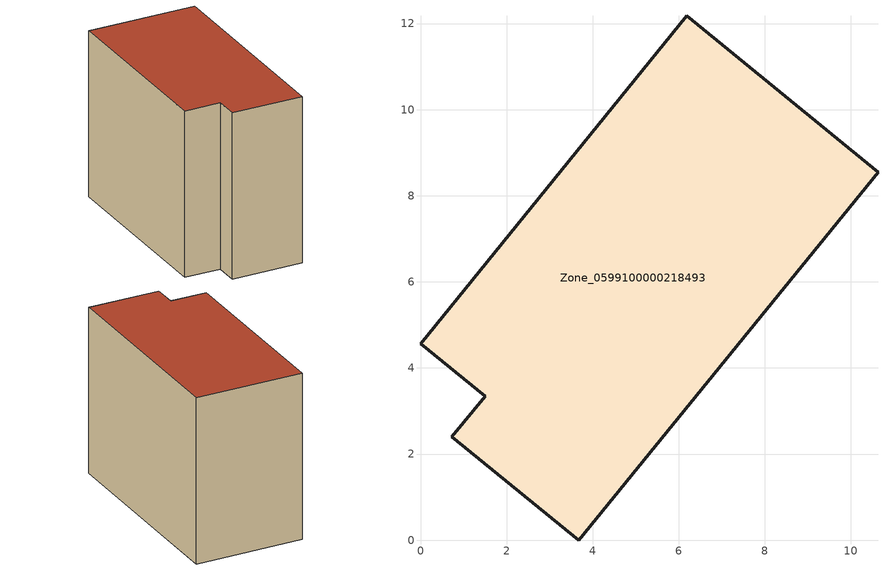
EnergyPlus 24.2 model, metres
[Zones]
Zone_0599100000218493
 floor ground (C_G): 0.73,2.4 1.5,3.34 0,4.56 6.18,12.18 10.63,8.55 3.67,0 z0
 wall outside (C_F): 1.5,3.34 0.73,2.4 3.67,0 10.63,8.55 6.18,12.18 0,4.56 1.5,3.34 z0:8.87
 roof outside (C_R): 6.18,12.18 0,4.56 1.5,3.34 0.73,2.4 3.67,0 10.63,8.55 z8.87
[BUILDING]
Pand.0599100000218493: North Axis=0; Terrain=City; Loads Convergence Tolerance Value=0.04; Temperature Convergence Tolerance Value=0.4; Solar Distribution=FullExterior; Maximum Number of Warmup Days=25; Minimum Number of Warmup Days=1
[Site:Location]
Rotterdam.The.Hague.AP_ZH_NLD Design_Conditions: Latitude=51.96; Longitude=4.45; Time Zone=1; Elevation=-4.5
[SITE:GROUNDTEMPERATURE:BUILDINGSURFACE]
18, 18, 18, 18, 18, 18, 18, 18, 18, 18, 18, 18
[MATERIAL] Thermal Absorptance=0.9; Solar Absorptance=0.7; Visible Absorptance=0.7
Name | Roughness | Thickness | Conductivity | Density | Specific Heat
G.TI.1946 | MediumSmooth | 0.15 | 1 | 540 | 1210
F.TI.1946 | Rough | 0.3 | 0.857143 | 1920 | 840
R.TI.1946 | MediumRough | 0.2 | 0.1 | 1500 | 1000
[CONSTRUCTION]
C_G: G.TI.1946
C_F: F.TI.1946
C_R: R.TI.1946
[ZONE]
Zone_0599100000218493: Type=1; Multiplier=1; Ceiling Height=Autocalculate; Volume=Autocalculate; Floor Area=autocalculate; Part of Total Floor Area=Yes
[ZONEINFILTRATION:DESIGNFLOWRATE]
Infil_Zone_0599100000218493: Zone or ZoneList or Space or SpaceList=Zone_0599100000218493; Schedule=AlwaysOn; Design Flow Rate Calculation Method=Flow/Area; Flow Rate per Floor Area=0.003; Constant Term Coefficient=1; Temperature Term Coefficient=0; Velocity Term Coefficient=0; Velocity Squared Term Coefficient=0
[HVACTEMPLATE:ZONE:IDEALLOADSAIRSYSTEM]
Zone_0599100000218493: Maximum Heating Supply Air Temperature=50; Minimum Cooling Supply Air Temperature=13; Maximum Heating Supply Air Humidity Ratio=0.0156; Minimum Cooling Supply Air Humidity Ratio=0.0077; Heating Limit=NoLimit; Cooling Limit=NoLimit; Dehumidification Control Type=ConstantSensibleHeatRatio; Cooling Sensible Heat Ratio=0.7; Dehumidification Setpoint=60; Humidification Control Type=None; Humidification Setpoint=30; Outdoor Air Method=None; Outdoor Air Flow Rate per Person=0.00944; Outdoor Air Flow Rate per Zone Floor Area=0; Outdoor Air Flow Rate per Zone=0; Demand Controlled Ventilation Type=None; Outdoor Air Economizer Type=NoEconomizer; Heat Recovery Type=None; Sensible Heat Recovery Effectiveness=0.7; Latent Heat Recovery Effectiveness=0.65
[ZONECONTROL:THERMOSTAT]
ThermostatControl_Zone_0599100000218493: Zone or ZoneList=Zone_0599100000218493; Control Type Schedule=DualSetpointControlType; Control 1=Thermostat_Zone_0599100000218493; Temperature Difference Between Cutout And Setpoint=0
[THERMOSTATSETPOINT:DUALSETPOINT]
Thermostat_Zone_0599100000218493: Heating Setpoint Temperature Schedule=HeatingSetpoint_Zone_0599100000218493; Cooling Setpoint Temperature Schedule=CoolingSetpoint_Zone_0599100000218493
[SCHEDULE:COMPACT]
HeatingSetpoint_Zone_0599100000218493: Through: 12/31, For: AllDays, Until: 24:00, 21
CoolingSetpoint_Zone_0599100000218493: Through: 12/31, For: AllDays, Until: 24:00, 24
DualSetpointControlType: Through: 12/31, For: AllDays, Until: 24:00, 4
AlwaysOn: Through: 12/31, For: AllDays, Until: 24:00, 1
